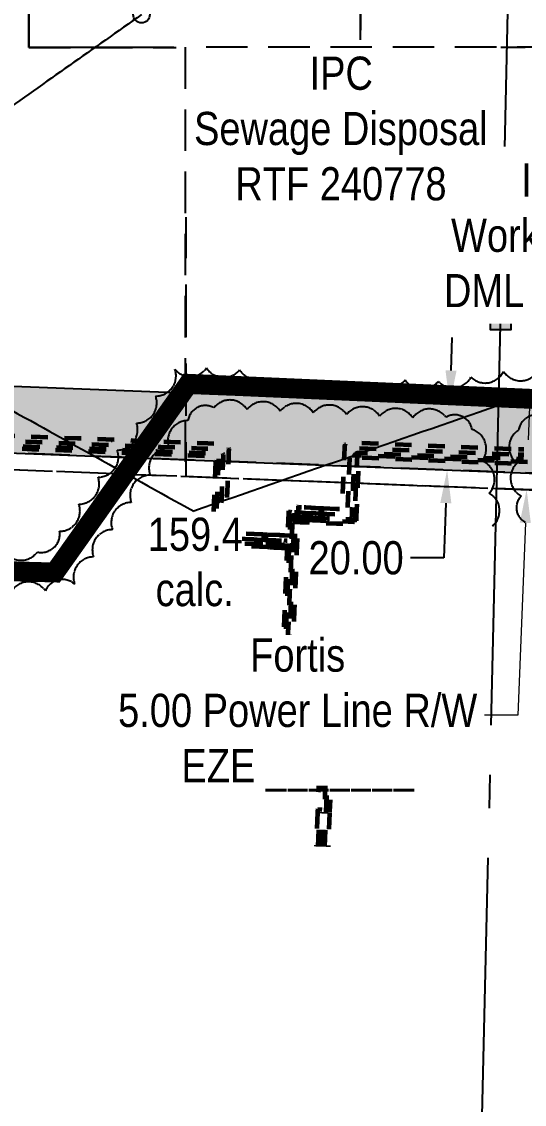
# Model space of a CAD drawing. Extents: x 394065 to 397005, y 6163231 to 6166623.
# Drawn here: x 395440.2 to 395591.7, y 6164729.1 to 6165055.5 of the extents above; entities that cross this region are included whole.
import ezdxf

# ---------------------------------------------------------------- set-up
doc = ezdxf.new("R2010")
doc.units = 0
doc.header["$LTSCALE"] = 5
doc.header["$PDSIZE"] = 0.5
for name, pattern in [('0', [1, 1, 0]), ('foc-ACCESSROAD', [3.75, 2.5, -1.25]), ('foc-FLOWLINE', [3.75, 2.5, -1.25]), ('foc-PROPOSED-HP', [2, 1, -1]), ('foc-QUARTERLINE', [33, 25, -3, 2, -3]), ('HIDDEN2', [4.7625, 3.175, -1.5875])]:
    doc.linetypes.add(name, pattern=pattern)
doc.layers.get('Defpoints').update_dxf_attribs({"color": 9})
for name, color, linetype in [('AS-ROADS', 254, 'Continuous'), ('AS-UNDERLAY-H', 141, 'Continuous'), ('C-EZE', 13, 'foc-FLOWLINE'), ('C-WS', 13, 'foc-ACCESSROAD'), ('L-SECQ', 8, 'foc-QUARTERLINE'), ('P-PROPOSED', 10, 'Continuous'), ('P-PROPOSED-H', 21, 'Continuous'), ('P-TXT', 4, 'Continuous'), ('T-BUSH', 110, '0'), ('T-EXISTING TFA', 220, 'HIDDEN2'), ('T-EXISTING TFA-T', 220, 'Continuous')]:
    doc.layers.add(name, color=color, linetype=linetype)
for name, color, linetype, lineweight in [('C-RW-T', 13, 'Continuous', 9), ('C-WS-T', 13, 'Continuous', 9), ('PROPOSED HP', 240, 'foc-PROPOSED-HP', 60)]:
    doc.layers.add(name, color=color, linetype=linetype, lineweight=lineweight)
doc.styles.add('80CG', font='ARIALN.TTF', dxfattribs={"height": 10})
doc.styles.add('80L', font='ARIALN.TTF', dxfattribs={"height": 10})
doc.dimstyles.new('Compass 5 000', dxfattribs={"dimscale": 5, "dimtxt": 9, "dimasz": 2, "dimexe": 0.2, "dimexo": 0.0625, "dimgap": 0.5, "dimtad": 0, "dimtih": 1, "dimtoh": 1, "dimzin": 0, "dimdsep": 46, "dimtxsty": '80CG', "dimcen": 0.1, "dimse1": 1, "dimse2": 1, "dimclrd": 256, "dimclrt": 256, "dimaunit": 1, "dimadec": 4, "dimazin": 0, "dimtfac": 0.06, "dimtofl": 0, "dimtmove": 0, "dimatfit": 1, "dimfxl": 0.2, "dimtolj": 1, "dimtzin": 0, "dimlwd": -1, "dimarcsym": 0})

# ---------------------------------------------------------------- blocks, each defined once
blk = doc.blocks.new('*D443')
at = {"layer": 'C-RW-T', "transparency": 16777216}
for p, q in [((395592.93, 6164929.43), (395593.32, 6164939.42)), ((395591.96, 6164904.45), (395589.7, 6164846.45)), ((395589.7, 6164846.45), (395579.7, 6164846.45))]:
    blk.add_line(p, q, dxfattribs=at)
for points in [[(395591.27, 6164929.49), (395594.6, 6164929.36), (395592.54, 6164919.44)], [(395590.29, 6164904.51), (395593.62, 6164904.38), (395592.35, 6164914.44)]]:
    blk.add_solid(points, dxfattribs=at)
at = {"layer": 'Defpoints', "color": 0, "transparency": 16777216}
for p in [(395542.48, 6164921.39), (395542.29, 6164916.39), (395592.35, 6164914.44)]:
    blk.add_point(p, dxfattribs=at)
at = {"layer": 'C-RW-T', "transparency": 16777216, "insert": (395523.36, 6164846.45), "char_height": 10, "attachment_point": 5, "style": '80CG', "bg_fill": 3, "box_fill_scale": 1.1, "bg_fill_color": 256, "bg_fill_true_color": 13158600, "bg_fill_transparency": 0}
blk.add_mtext('\\A1;Fortis\\P5.00 Power Line R/W\\PEZE _______', dxfattribs=at)
blk = doc.blocks.new('*D445')
at = {"layer": 'Defpoints', "color": 0, "transparency": 16777216}
for p in [(395569.18, 6164940.35), (395782.46, 6164932.04), (395781.68, 6164912.06)]:
    blk.add_point(p, dxfattribs=at)
at = {"layer": 'P-TXT', "transparency": 16777216}
for p, q in [((395569.57, 6164950.35), (395569.96, 6164960.34)), ((395568.01, 6164910.38), (395567.36, 6164893.83)), ((395567.36, 6164893.83), (395557.36, 6164893.83))]:
    blk.add_line(p, q, dxfattribs=at)
for points in [[(395567.9, 6164950.41), (395571.23, 6164950.28), (395569.18, 6164940.35)], [(395566.34, 6164910.45), (395569.67, 6164910.32), (395568.4, 6164920.38)]]:
    blk.add_solid(points, dxfattribs=at)
at = {"layer": 'P-TXT', "transparency": 16777216, "insert": (395540.97, 6164893.83), "char_height": 10, "attachment_point": 5, "style": '80CG'}
blk.add_mtext('\\A1;20.00', dxfattribs=at)

msp = doc.modelspace()

# ---------------------------------------------------------------- hatches: boundary and pattern name
at = {"layer": 'P-PROPOSED-H'}
h = msp.add_hatch(color=256, dxfattribs=at)
h.dxf.hatch_style = 1
h.paths.add_polyline_path([(395340.827, 6164949.261), (395340.827, 6164929.253), (395819.538, 6164910.581), (395820.339, 6164930.558), (395820.58, 6164936.551), (395875.301, 6164934.416), (395876.232, 6164959.401), (395877.274, 6164987.368), (395872.28, 6164987.554), (395871.051, 6164954.59), (395801.397, 6164957.307), (395800.355, 6164931.337), (395764.762, 6164932.726), (395764.996, 6164938.719), (395730.035, 6164940.083), (395729.802, 6164934.089), (395637.157, 6164937.703), (395637.391, 6164943.696), (395602.43, 6164945.06), (395602.196, 6164939.067), (395424.722, 6164945.989), (395424.917, 6164950.983), (395394.951, 6164952.152), (395394.756, 6164947.158)])

# ---------------------------------------------------------------- linework, layer by layer
at = {"layer": 'AS-ROADS', "const_width": 6, "flags": 128}
msp.add_lwpolyline([(395675.426, 6164938.214), (395490.463, 6164946.338), (395450.158, 6164889.458), (395295.367, 6164893.727), (395290.175, 6164772.5)], dxfattribs=at)
at = {"layer": 'C-EZE', "flags": 128}
msp.add_lwpolyline([(395305.825, 6164925.617), (395874.146, 6164903.449), (395874.332, 6164908.444), (395305.825, 6164930.619)], close=True, dxfattribs=at)
at = {"layer": 'C-WS'}
for points in [[(395542.317, 6165047.745), (395442.309, 6165047.773), (395442.321, 6165093.801), (395442.324, 6165108.834), (395442.33, 6165137.015), (395442.333, 6165147.715), (395542.303, 6165147.723), (395542.305, 6165134.502), (395542.31, 6165099.408), (395542.312, 6165084.223), (395542.317, 6165047.745)], [(395542.317, 6165047.745), (395542.31, 6165097.228), (395442.346, 6165097.256), (395442.353, 6165047.773)], [(395834.299, 6164905.003), (395831.898, 6164845.088), (395828.945, 6164771.155), (395818.826, 6164751.521), (395812.676, 6164739.589), (395788.599, 6164696.183), (395783.457, 6164547.039), (395768.475, 6164547.623), (395574.885, 6164555.175), (395164.372, 6164571.187), (395174.7, 6164870.792), (395300.826, 6164865.766), (395300.827, 6164925.812), (395583.265, 6164914.795), (395634.276, 6164912.804), (395819.337, 6164905.584), (395834.299, 6164905.003)]]:
    msp.add_lwpolyline(points, close=True, dxfattribs=at)
at = {"layer": 'Defpoints'}
msp.add_line((395634.276, 6164912.804), (395583.265, 6164914.795), dxfattribs=at)
at = {"layer": 'L-SECQ'}
msp.add_line((395588.358, 6165133.345), (395570.319, 6164359.202), dxfattribs=at)
at = {"layer": 'P-PROPOSED', "flags": 128}
msp.add_lwpolyline([(395340.827, 6164949.261), (395340.827, 6164929.253), (395819.538, 6164910.581), (395820.339, 6164930.558), (395820.58, 6164936.551), (395875.301, 6164934.416), (395876.232, 6164959.401), (395877.274, 6164987.368), (395872.28, 6164987.554), (395871.051, 6164954.59), (395801.397, 6164957.307), (395800.355, 6164931.337), (395764.762, 6164932.726), (395764.996, 6164938.719), (395730.035, 6164940.083), (395729.802, 6164934.089), (395637.157, 6164937.703), (395637.391, 6164943.696), (395602.43, 6164945.06), (395602.196, 6164939.067), (395424.722, 6164945.989), (395424.917, 6164950.983), (395394.951, 6164952.152), (395394.756, 6164947.158)], close=True, dxfattribs=at)
at = {"layer": 'PROPOSED HP', "flags": 128}
for points in [[(395500.054, 6164900.424), (395500.139, 6164902.607), (395500.224, 6164904.79), (395500.31, 6164906.974), (395500.395, 6164909.157), (395500.48, 6164911.341), (395500.565, 6164913.524), (395500.65, 6164915.708), (395500.735, 6164917.891), (395500.821, 6164920.074), (395500.906, 6164922.258), (395500.974, 6164924.003), (395500.976, 6164924.049), (395500.977, 6164924.096), (395500.979, 6164924.142), (395500.981, 6164924.188), (395500.983, 6164924.234), (395500.985, 6164924.281), (395500.986, 6164924.327), (395500.988, 6164924.373), (395500.99, 6164924.42), (395500.992, 6164924.466), (395500.994, 6164924.563), (395500.988, 6164924.738), (395500.965, 6164924.916), (395500.926, 6164925.097), (395500.868, 6164925.277), (395500.793, 6164925.454), (395500.7, 6164925.626), (395500.59, 6164925.789), (395500.463, 6164925.942), (395500.323, 6164926.082), (395500.17, 6164926.207), (395500.007, 6164926.315), (395499.837, 6164926.407), (395499.662, 6164926.48), (395499.485, 6164926.536), (395499.309, 6164926.575), (395499.135, 6164926.597), (395499.021, 6164926.604), (395498.974, 6164926.605), (395498.928, 6164926.607), (395498.882, 6164926.609), (395498.835, 6164926.611), (395498.789, 6164926.613), (395498.743, 6164926.615), (395498.697, 6164926.616), (395498.65, 6164926.618), (395498.604, 6164926.62), (395498.558, 6164926.622), (395494.455, 6164926.782), (395488.247, 6164927.024), (395482.039, 6164927.266), (395475.83, 6164927.508), (395469.622, 6164927.75), (395463.414, 6164927.992), (395457.206, 6164928.235), (395450.998, 6164928.477), (395444.789, 6164928.719), (395438.581, 6164928.961), (395432.373, 6164929.203), (395431.484, 6164929.238), (395431.438, 6164929.24), (395431.392, 6164929.241), (395431.346, 6164929.243), (395431.299, 6164929.245), (395431.253, 6164929.247), (395431.207, 6164929.249), (395431.16, 6164929.25), (395431.114, 6164929.252), (395431.068, 6164929.254), (395431.017, 6164929.256), (395430.907, 6164929.266), (395430.796, 6164929.287), (395430.687, 6164929.317), (395430.58, 6164929.359), (395430.478, 6164929.41), (395430.381, 6164929.47), (395430.291, 6164929.538), (395430.209, 6164929.614), (395430.159, 6164929.666), (395430.127, 6164929.7), (395430.096, 6164929.734), (395430.064, 6164929.768), (395430.033, 6164929.802), (395430.001, 6164929.836), (395429.97, 6164929.87), (395429.939, 6164929.904), (395429.907, 6164929.938), (395429.876, 6164929.972), (395429.844, 6164930.006), (395429.026, 6164930.891), (395428.005, 6164931.995), (395426.984, 6164933.099), (395425.963, 6164934.203), (395424.942, 6164935.307), (395423.921, 6164936.411), (395422.899, 6164937.515), (395421.878, 6164938.619), (395420.857, 6164939.723), (395419.836, 6164940.827), (395418.815, 6164941.931), (395418.476, 6164942.298, 0.1989124), (395417.628, 6164942.688), (395417.129, 6164942.708), (395402.071, 6164943.295), (395401.571, 6164943.314, 0.1989124), (395400.696, 6164942.991), (395400.329, 6164942.652), (395388.411, 6164931.629), (395388.044, 6164931.29, -0.1989124), (395387.169, 6164930.966), (395386.669, 6164930.986), (395334.874, 6164933.006)], [(395501.721, 6164902.112), (395501.798, 6164904.093), (395501.876, 6164906.074), (395501.953, 6164908.055), (395502.03, 6164910.036), (395502.107, 6164912.017), (395502.185, 6164913.998), (395502.262, 6164915.979), (395502.339, 6164917.96), (395502.417, 6164919.941), (395502.494, 6164921.922), (395502.571, 6164923.903), (395502.648, 6164925.884), (395502.656, 6164926.076), (395502.657, 6164926.117), (395502.659, 6164926.159), (395502.661, 6164926.2), (395502.662, 6164926.241), (395502.664, 6164926.283), (395502.665, 6164926.324), (395502.667, 6164926.365), (395502.669, 6164926.407), (395502.67, 6164926.448), (395502.672, 6164926.489), (395502.674, 6164926.531), (395502.674, 6164926.642), (395502.665, 6164926.767), (395502.646, 6164926.892), (395502.616, 6164927.016), (395502.576, 6164927.137), (395502.526, 6164927.254), (395502.466, 6164927.367), (395502.398, 6164927.473), (395502.322, 6164927.572), (395502.239, 6164927.664), (395502.149, 6164927.749), (395502.05, 6164927.827), (395501.944, 6164927.898), (395501.833, 6164927.96), (395501.716, 6164928.012), (395501.596, 6164928.054), (395501.473, 6164928.086), (395501.349, 6164928.108), (395501.226, 6164928.119), (395501.174, 6164928.121), (395501.133, 6164928.123), (395501.091, 6164928.124), (395501.05, 6164928.126), (395501.009, 6164928.127), (395500.967, 6164928.129), (395500.926, 6164928.131), (395500.885, 6164928.132), (395500.843, 6164928.134), (395500.802, 6164928.135), (395500.761, 6164928.137), (395500.719, 6164928.139), (395496.245, 6164928.313), (395490.633, 6164928.532), (395485.022, 6164928.751), (395479.411, 6164928.97), (395473.8, 6164929.189), (395468.188, 6164929.407), (395462.577, 6164929.626), (395456.966, 6164929.845), (395451.354, 6164930.064), (395445.743, 6164930.283), (395440.132, 6164930.502), (395434.521, 6164930.721), (395432.911, 6164930.783), (395432.869, 6164930.785), (395432.828, 6164930.787), (395432.787, 6164930.788), (395432.745, 6164930.79), (395432.704, 6164930.791), (395432.662, 6164930.793), (395432.621, 6164930.795), (395432.58, 6164930.796), (395432.538, 6164930.798), (395432.497, 6164930.8), (395432.456, 6164930.801), (395432.362, 6164930.807), (395432.238, 6164930.823), (395432.115, 6164930.85), (395431.993, 6164930.887), (395431.874, 6164930.935), (395431.76, 6164930.992), (395431.652, 6164931.059), (395431.55, 6164931.133), (395431.455, 6164931.216), (395431.377, 6164931.294), (395431.349, 6164931.325), (395431.321, 6164931.355), (395431.293, 6164931.386), (395431.265, 6164931.416), (395431.236, 6164931.446), (395431.208, 6164931.477), (395431.18, 6164931.507), (395431.152, 6164931.538), (395431.124, 6164931.568), (395431.096, 6164931.598), (395431.068, 6164931.629), (395430.97, 6164931.735), (395430.039, 6164932.741), (395429.109, 6164933.746), (395428.179, 6164934.752), (395427.249, 6164935.758), (395426.318, 6164936.764), (395425.388, 6164937.769), (395424.458, 6164938.775), (395423.528, 6164939.781), (395422.597, 6164940.787), (395421.667, 6164941.793), (395420.737, 6164942.798), (395419.807, 6164943.804), (395419.467, 6164944.171, 0.1989124), (395418.408, 6164944.659), (395417.908, 6164944.679), (395401.447, 6164945.321), (395400.948, 6164945.34, 0.1989124), (395399.853, 6164944.936), (395399.486, 6164944.597), (395387.339, 6164933.361), (395386.972, 6164933.022, -0.1989124), (395385.878, 6164932.618), (395385.378, 6164932.637), (395336.634, 6164934.539)], [(395498.589, 6164898.775), (395499.559, 6164923.664), (395499.579, 6164924.164, 0.4142136), (395498.603, 6164925.219), (395498.104, 6164925.238), (395492.355, 6164925.463), (395486.606, 6164925.687), (395480.856, 6164925.911), (395475.107, 6164926.135), (395469.358, 6164926.36), (395463.609, 6164926.584), (395457.86, 6164926.808), (395452.111, 6164927.032), (395446.362, 6164927.256), (395440.613, 6164927.481), (395434.864, 6164927.705), (395430.346, 6164927.881), (395430.304, 6164927.883), (395430.261, 6164927.884), (395430.219, 6164927.886), (395430.177, 6164927.888), (395430.134, 6164927.889), (395430.092, 6164927.891), (395430.05, 6164927.893), (395430.007, 6164927.894), (395429.965, 6164927.896), (395429.922, 6164927.898), (395429.88, 6164927.899), (395429.834, 6164927.902), (395429.783, 6164927.907), (395429.733, 6164927.918), (395429.683, 6164927.933), (395429.634, 6164927.952), (395429.587, 6164927.975), (395429.542, 6164928.002), (395429.5, 6164928.032), (395429.461, 6164928.066), (395429.427, 6164928.101), (395429.398, 6164928.132), (395429.369, 6164928.163), (395429.341, 6164928.194), (395429.312, 6164928.226), (395429.283, 6164928.257), (395429.254, 6164928.288), (395429.225, 6164928.319), (395429.196, 6164928.35), (395429.168, 6164928.381), (395429.139, 6164928.412), (395429.11, 6164928.444), (395428.721, 6164928.865), (395427.773, 6164929.89), (395426.824, 6164930.915), (395425.876, 6164931.94), (395424.928, 6164932.965), (395423.98, 6164933.99), (395423.032, 6164935.015), (395422.084, 6164936.04), (395421.135, 6164937.066), (395420.187, 6164938.091), (395419.239, 6164939.116), (395418.291, 6164940.141), (395417.902, 6164940.562), (395417.873, 6164940.593), (395417.844, 6164940.624), (395417.815, 6164940.655), (395417.786, 6164940.687), (395417.758, 6164940.718), (395417.729, 6164940.749), (395417.7, 6164940.78), (395417.671, 6164940.811), (395417.642, 6164940.842), (395417.613, 6164940.873), (395417.585, 6164940.905), (395417.55, 6164940.94), (395417.511, 6164940.973), (395417.469, 6164941.004), (395417.425, 6164941.031), (395417.378, 6164941.054), (395417.329, 6164941.073), (395417.279, 6164941.088), (395417.228, 6164941.098), (395417.178, 6164941.104), (395417.132, 6164941.106), (395417.089, 6164941.108), (395417.047, 6164941.11), (395417.005, 6164941.111), (395416.962, 6164941.113), (395416.92, 6164941.114), (395416.877, 6164941.116), (395416.835, 6164941.118), (395416.793, 6164941.119), (395416.75, 6164941.121), (395416.708, 6164941.123), (395416.665, 6164941.124), (395415.709, 6164941.162), (395414.501, 6164941.209), (395413.292, 6164941.256), (395412.084, 6164941.303), (395410.876, 6164941.35), (395409.668, 6164941.397), (395408.459, 6164941.444), (395407.251, 6164941.492), (395406.043, 6164941.539), (395404.835, 6164941.586), (395403.627, 6164941.633), (395402.418, 6164941.68), (395401.919, 6164941.7, 0.1989124), (395401.481, 6164941.538), (395401.114, 6164941.198), (395389.034, 6164930.025), (395388.667, 6164929.686, -0.1989124), (395388.229, 6164929.524), (395387.729, 6164929.543), (395333.164, 6164931.672)], [(395529.587, 6164907.268), (395529.733, 6164907.262), (395535.831, 6164907.025), (395536.33, 6164907.005, 0.4142136), (395538.44, 6164908.956), (395538.459, 6164909.456), (395539.046, 6164924.51), (395539.066, 6164925.01, -0.4142136), (395541.176, 6164926.961), (395541.675, 6164926.942), (395588.428, 6164925.118), (395588.928, 6164925.098)], [(395531.001, 6164908.814), (395531.185, 6164908.807), (395535.106, 6164908.654), (395535.606, 6164908.635, 0.4142136), (395536.872, 6164909.805), (395536.891, 6164910.305), (395537.542, 6164926.983), (395537.561, 6164927.483, -0.4142136), (395538.827, 6164928.654), (395539.327, 6164928.634), (395588.491, 6164926.717), (395588.99, 6164926.697)], [(395592.587, 6164922.754), (395541.41, 6164924.75, 0.4142136), (395541.252, 6164924.604), (395540.479, 6164904.794, -0.4142136), (395540.321, 6164904.648), (395528.527, 6164905.108), (395528.419, 6164905.112)], [(395521.736, 6164904.543), (395521.574, 6164900.379), (395521.411, 6164896.214), (395521.249, 6164892.05), (395521.087, 6164887.885), (395520.924, 6164883.72), (395520.762, 6164879.556), (395520.599, 6164875.391), (395520.437, 6164871.226), (395520.274, 6164867.062), (395520.112, 6164862.897), (395519.95, 6164858.733), (395519.787, 6164854.568), (395519.768, 6164854.076), (395519.77, 6164854.057), (395519.773, 6164854.039), (395519.777, 6164854.02), (395519.783, 6164854.002), (395519.791, 6164853.985), (395519.8, 6164853.968), (395519.81, 6164853.952), (395519.821, 6164853.937), (395519.844, 6164853.912), (395519.885, 6164853.867), (395519.927, 6164853.823), (395519.968, 6164853.779), (395520.009, 6164853.734), (395520.05, 6164853.69), (395520.091, 6164853.645), (395520.132, 6164853.601), (395520.173, 6164853.557), (395520.214, 6164853.512), (395520.255, 6164853.468), (395520.296, 6164853.423), (395520.33, 6164853.387), (395520.343, 6164853.374), (395520.358, 6164853.362), (395520.374, 6164853.352), (395520.39, 6164853.342), (395520.408, 6164853.334), (395520.425, 6164853.328), (395520.444, 6164853.323), (395520.462, 6164853.319), (395520.481, 6164853.317), (395521.174, 6164853.29), (395522.102, 6164853.254), (395523.029, 6164853.218), (395523.956, 6164853.182), (395524.884, 6164853.146), (395525.811, 6164853.11), (395526.738, 6164853.073), (395527.666, 6164853.037), (395528.593, 6164853.001), (395529.52, 6164852.965), (395530.448, 6164852.929), (395531.375, 6164852.893), (395531.731, 6164852.878), (395531.75, 6164852.876), (395531.768, 6164852.872), (395531.786, 6164852.866), (395531.804, 6164852.859), (395531.821, 6164852.851), (395531.837, 6164852.841), (395531.853, 6164852.83), (395531.867, 6164852.818), (395531.886, 6164852.798), (395531.947, 6164852.731), (395532.009, 6164852.664), (395532.071, 6164852.597), (395532.133, 6164852.53), (395532.195, 6164852.463), (395532.257, 6164852.396), (395532.319, 6164852.329), (395532.381, 6164852.262), (395532.443, 6164852.195), (395532.505, 6164852.128), (395532.567, 6164852.061), (395532.629, 6164851.994, -0.1989124), (395532.69, 6164851.83), (395531.343, 6164817.313), (395531.338, 6164817.189)]]:
    msp.add_lwpolyline(points, format="xyb", dxfattribs=at)
for points in [[(395497.752, 6164897.854), (395498.782, 6164924.259), (395498.782, 6164924.272), (395498.781, 6164924.286), (395498.778, 6164924.299), (395498.774, 6164924.313), (395498.769, 6164924.327), (395498.762, 6164924.34), (395498.754, 6164924.353), (395498.745, 6164924.365), (395498.734, 6164924.376), (395498.723, 6164924.385), (395498.71, 6164924.394), (395498.698, 6164924.401), (395498.684, 6164924.407), (395498.671, 6164924.412), (395498.657, 6164924.415), (395498.644, 6164924.416), (395496.152, 6164924.514), (395489.534, 6164924.772), (395482.917, 6164925.03), (395476.299, 6164925.288), (395469.682, 6164925.546), (395463.064, 6164925.804), (395456.447, 6164926.063), (395449.829, 6164926.321), (395443.212, 6164926.579), (395436.594, 6164926.837), (395429.976, 6164927.095), (395428.587, 6164927.15), (395428.573, 6164927.152), (395428.559, 6164927.156), (395428.545, 6164927.161), (395428.532, 6164927.167), (395428.519, 6164927.175), (395428.507, 6164927.183), (395428.496, 6164927.193), (395427.964, 6164927.768), (395426.866, 6164928.956), (395425.767, 6164930.144), (395424.668, 6164931.331), (395423.57, 6164932.519), (395422.471, 6164933.707), (395421.372, 6164934.895), (395420.273, 6164936.083), (395419.175, 6164937.271), (395418.076, 6164938.459), (395416.977, 6164939.647), (395416.854, 6164939.779), (395416.843, 6164939.789), (395416.83, 6164939.797), (395416.818, 6164939.804), (395416.804, 6164939.81), (395416.79, 6164939.815), (395416.776, 6164939.818), (395416.761, 6164939.82), (395415.954, 6164939.851), (395414.58, 6164939.905), (395413.207, 6164939.958), (395411.833, 6164940.012), (395410.459, 6164940.065), (395409.086, 6164940.119), (395407.712, 6164940.173), (395406.339, 6164940.226), (395404.965, 6164940.28), (395403.591, 6164940.333), (395402.218, 6164940.387), (395402.202, 6164940.387), (395402.186, 6164940.385), (395402.17, 6164940.381), (395402.154, 6164940.376), (395402.139, 6164940.369), (395402.125, 6164940.361), (395402.113, 6164940.351), (395401.418, 6164939.709), (395400.098, 6164938.488), (395398.777, 6164937.266), (395397.457, 6164936.045), (395396.137, 6164934.824), (395394.816, 6164933.603), (395393.496, 6164932.381), (395392.175, 6164931.16), (395390.855, 6164929.939), (395389.535, 6164928.718), (395389.522, 6164928.707), (395389.509, 6164928.698), (395389.494, 6164928.691), (395389.479, 6164928.685), (395389.463, 6164928.68), (395389.447, 6164928.678), (395389.431, 6164928.677), (395386.289, 6164928.799), (395380.28, 6164929.033), (395374.271, 6164929.268), (395368.262, 6164929.502), (395362.253, 6164929.736), (395356.244, 6164929.971), (395350.235, 6164930.205), (395344.226, 6164930.44), (395338.217, 6164930.674), (395332.208, 6164930.908)], [(395467.151, 6164929.448), (395467.151, 6164929.448), (395467.227, 6164929.445), (395467.227, 6164929.445), (395467.398, 6164929.438), (395467.449, 6164929.436)], [(395556.662, 6164927.958), (395556.662, 6164927.958), (395556.739, 6164927.955), (395556.739, 6164927.955), (395556.905, 6164927.949), (395556.956, 6164927.947)], [(395589.852, 6164926.664), (395590.205, 6164926.65), (395591.175, 6164926.612), (395591.528, 6164926.598)], [(395521.974, 6164904.763), (395524.158, 6164904.678), (395526.342, 6164904.593), (395528.526, 6164904.507), (395530.71, 6164904.422), (395532.894, 6164904.337), (395535.078, 6164904.252), (395537.262, 6164904.167), (395539.446, 6164904.081), (395540.83, 6164904.028), (395540.855, 6164904.029), (395540.88, 6164904.033), (395540.905, 6164904.04), (395540.93, 6164904.051), (395540.954, 6164904.064), (395540.977, 6164904.081), (395540.997, 6164904.1), (395541.015, 6164904.122), (395541.029, 6164904.145), (395541.041, 6164904.169), (395541.05, 6164904.194), (395541.055, 6164904.219), (395541.058, 6164904.243), (395541.131, 6164906.103), (395541.22, 6164908.381), (395541.308, 6164910.659), (395541.397, 6164912.937), (395541.486, 6164915.215), (395541.575, 6164917.493), (395541.664, 6164919.771), (395541.753, 6164922.049), (395541.825, 6164923.909), (395541.828, 6164923.934), (395541.834, 6164923.958), (395541.842, 6164923.983), (395541.854, 6164924.007), (395541.869, 6164924.031), (395541.886, 6164924.052), (395541.907, 6164924.071), (395541.929, 6164924.088), (395541.953, 6164924.101), (395541.978, 6164924.112), (395542.004, 6164924.119), (395542.029, 6164924.123), (395542.053, 6164924.124), (395545.742, 6164923.981), (395551.585, 6164923.753), (395557.428, 6164923.525), (395563.271, 6164923.297), (395569.115, 6164923.069), (395574.958, 6164922.841), (395580.801, 6164922.613), (395586.644, 6164922.385), (395592.487, 6164922.158)], [(395527.916, 6164905.932), (395527.926, 6164905.932), (395527.936, 6164905.931), (395527.946, 6164905.931), (395527.956, 6164905.931), (395527.966, 6164905.93), (395527.976, 6164905.93), (395527.986, 6164905.93), (395527.996, 6164905.929), (395528.006, 6164905.929), (395528.016, 6164905.928), (395528.026, 6164905.928), (395528.809, 6164905.897), (395529.722, 6164905.862), (395530.634, 6164905.826), (395531.546, 6164905.791), (395532.458, 6164905.755), (395533.37, 6164905.719), (395534.282, 6164905.684), (395535.194, 6164905.648), (395536.106, 6164905.613), (395537.019, 6164905.577), (395537.931, 6164905.542), (395538.222, 6164905.53), (395538.267, 6164905.528), (395538.312, 6164905.527), (395538.357, 6164905.525), (395538.402, 6164905.523), (395538.446, 6164905.522), (395538.491, 6164905.52), (395538.536, 6164905.518), (395538.581, 6164905.516), (395538.626, 6164905.515), (395538.671, 6164905.513), (395538.741, 6164905.511), (395538.831, 6164905.516), (395538.921, 6164905.53), (395539.011, 6164905.551), (395539.098, 6164905.581), (395539.183, 6164905.618), (395539.263, 6164905.663), (395539.338, 6164905.714), (395539.408, 6164905.771), (395539.471, 6164905.833), (395539.53, 6164905.902), (395539.583, 6164905.977), (395539.63, 6164906.056), (395539.669, 6164906.14), (395539.7, 6164906.227), (395539.723, 6164906.315), (395539.738, 6164906.405), (395539.745, 6164906.491), (395539.746, 6164906.536), (395539.748, 6164906.581), (395539.75, 6164906.625), (395539.752, 6164906.67), (395539.753, 6164906.715), (395539.755, 6164906.76), (395539.757, 6164906.805), (395539.759, 6164906.85), (395539.76, 6164906.894), (395539.762, 6164906.939), (395539.764, 6164906.984), (395539.82, 6164908.412), (395539.879, 6164909.945), (395539.939, 6164911.478), (395539.999, 6164913.011), (395540.059, 6164914.545), (395540.119, 6164916.078), (395540.178, 6164917.611), (395540.238, 6164919.145), (395540.298, 6164920.678), (395540.358, 6164922.211), (395540.418, 6164923.745), (395540.432, 6164924.107), (395540.434, 6164924.152), (395540.435, 6164924.197), (395540.437, 6164924.242), (395540.439, 6164924.286), (395540.441, 6164924.331), (395540.442, 6164924.376), (395540.444, 6164924.421), (395540.446, 6164924.466), (395540.448, 6164924.511), (395540.449, 6164924.556), (395540.453, 6164924.625), (395540.465, 6164924.709), (395540.484, 6164924.795), (395540.511, 6164924.88), (395540.546, 6164924.965), (395540.59, 6164925.048), (395540.642, 6164925.127), (395540.701, 6164925.202), (395540.768, 6164925.271), (395540.841, 6164925.333), (395540.919, 6164925.389), (395541.001, 6164925.436), (395541.086, 6164925.475), (395541.173, 6164925.505), (395541.261, 6164925.527), (395541.348, 6164925.541), (395541.433, 6164925.547), (395541.511, 6164925.547), (395541.556, 6164925.545), (395541.601, 6164925.543), (395541.646, 6164925.542), (395541.691, 6164925.54), (395541.735, 6164925.538), (395541.78, 6164925.536), (395541.825, 6164925.535), (395541.87, 6164925.533), (395541.915, 6164925.531), (395541.96, 6164925.529), (395542.004, 6164925.528), (395588.393, 6164923.718), (395588.893, 6164923.699)], [(395591.357, 6164923.603), (395591.004, 6164923.616), (395589.677, 6164923.668), (395589.324, 6164923.682)], [(395589.789, 6164925.065), (395590.143, 6164925.051), (395591.113, 6164925.013), (395591.466, 6164925)], [(395523.558, 6164909.683), (395523.55, 6164909.486), (395523.521, 6164908.725), (395523.49, 6164907.938), (395523.459, 6164907.152), (395523.429, 6164906.365), (395523.398, 6164905.579), (395523.367, 6164904.793), (395523.337, 6164904.006), (395523.306, 6164903.22), (395523.275, 6164902.433), (395523.245, 6164901.647), (395523.215, 6164900.889), (395523.212, 6164900.813), (395523.209, 6164900.737), (395523.206, 6164900.66), (395523.203, 6164900.584), (395523.2, 6164900.507), (395523.197, 6164900.431), (395523.194, 6164900.354), (395523.191, 6164900.278), (395523.188, 6164900.201), (395523.172, 6164899.775), (395523.002, 6164895.437), (395522.833, 6164891.098), (395522.664, 6164886.76), (395522.495, 6164882.421), (395522.325, 6164878.083), (395522.156, 6164873.745), (395521.987, 6164869.406), (395521.818, 6164865.068), (395521.649, 6164860.729), (395521.5, 6164856.918), (395521.498, 6164856.868), (395521.496, 6164856.818), (395521.494, 6164856.768), (395521.492, 6164856.718), (395521.49, 6164856.667), (395521.488, 6164856.617), (395521.486, 6164856.567), (395521.484, 6164856.517), (395521.482, 6164856.467), (395521.48, 6164856.402), (395521.483, 6164856.261), (395521.5, 6164856.116), (395521.532, 6164855.97), (395521.579, 6164855.823), (395521.643, 6164855.68), (395521.722, 6164855.541), (395521.815, 6164855.411), (395521.923, 6164855.291), (395522.042, 6164855.183), (395522.171, 6164855.089), (395522.308, 6164855.009), (395522.449, 6164854.946), (395522.593, 6164854.898), (395522.736, 6164854.865), (395522.878, 6164854.847), (395522.97, 6164854.842), (395523.02, 6164854.84), (395523.071, 6164854.838), (395523.121, 6164854.836), (395523.171, 6164854.834), (395523.221, 6164854.832), (395523.271, 6164854.83), (395523.321, 6164854.828), (395523.372, 6164854.826), (395523.422, 6164854.824), (395523.948, 6164854.803), (395524.846, 6164854.768), (395525.745, 6164854.733), (395526.643, 6164854.698), (395527.541, 6164854.663), (395528.439, 6164854.628), (395529.337, 6164854.593), (395530.236, 6164854.558), (395531.134, 6164854.523), (395532.032, 6164854.488), (395532.419, 6164854.473), (395532.469, 6164854.471), (395532.52, 6164854.469), (395532.57, 6164854.467), (395532.62, 6164854.465), (395532.67, 6164854.463), (395532.72, 6164854.461), (395532.77, 6164854.459), (395532.821, 6164854.457), (395532.871, 6164854.455), (395532.978, 6164854.449), (395533.12, 6164854.428), (395533.264, 6164854.393), (395533.407, 6164854.342), (395533.548, 6164854.276), (395533.683, 6164854.194), (395533.811, 6164854.098), (395533.928, 6164853.988), (395534.034, 6164853.866), (395534.125, 6164853.734), (395534.202, 6164853.594), (395534.262, 6164853.45), (395534.307, 6164853.304), (395534.336, 6164853.157), (395534.351, 6164853.013), (395534.352, 6164852.872), (395534.333, 6164852.373), (395532.965, 6164817.322)], [(395520.573, 6164908.071), (395520.567, 6164907.925), (395520.543, 6164907.316), (395520.232, 6164899.332), (395520.208, 6164898.722), (395518.488, 6164854.628), (395518.486, 6164854.572), (395518.484, 6164854.516), (395518.482, 6164854.461), (395518.479, 6164854.405), (395518.477, 6164854.349), (395518.475, 6164854.294), (395518.473, 6164854.238), (395518.471, 6164854.182), (395518.468, 6164854.122), (395518.472, 6164853.914), (395518.497, 6164853.699), (395518.548, 6164853.482), (395518.624, 6164853.266), (395518.726, 6164853.056), (395518.854, 6164852.856), (395519.005, 6164852.672), (395519.177, 6164852.506), (395519.365, 6164852.363), (395519.566, 6164852.244), (395519.775, 6164852.15), (395519.988, 6164852.082), (395520.2, 6164852.039), (395520.408, 6164852.019), (395520.472, 6164852.016), (395520.528, 6164852.014), (395520.584, 6164852.012), (395520.639, 6164852.01), (395520.695, 6164852.008), (395520.751, 6164852.006), (395520.806, 6164852.003), (395520.862, 6164852.001), (395520.918, 6164851.999), (395521.702, 6164851.968), (395522.509, 6164851.937), (395523.317, 6164851.906), (395524.124, 6164851.874), (395524.931, 6164851.843), (395525.738, 6164851.811), (395526.545, 6164851.78), (395527.352, 6164851.748), (395528.159, 6164851.717), (395528.221, 6164851.714), (395528.282, 6164851.712), (395528.344, 6164851.709), (395528.405, 6164851.707), (395528.467, 6164851.705), (395528.528, 6164851.702), (395528.59, 6164851.7), (395528.651, 6164851.697), (395528.86, 6164851.679), (395529.094, 6164851.633), (395529.328, 6164851.556), (395529.558, 6164851.448), (395529.777, 6164851.308), (395529.979, 6164851.14), (395530.158, 6164850.947), (395530.309, 6164850.733), (395530.431, 6164850.504), (395530.521, 6164850.266), (395530.579, 6164850.026), (395530.608, 6164849.789), (395530.61, 6164849.58), (395530.607, 6164849.519), (395530.605, 6164849.457), (395530.602, 6164849.396), (395530.6, 6164849.334), (395530.598, 6164849.272), (395530.595, 6164849.211), (395530.593, 6164849.149), (395530.59, 6164849.088), (395530.343, 6164842.753), (395530.096, 6164836.418), (395529.849, 6164830.083), (395529.602, 6164823.747), (395529.355, 6164817.412), (395529.354, 6164817.383), (395529.353, 6164817.354), (395529.352, 6164817.325), (395529.35, 6164817.296), (395529.349, 6164817.266)], [(395521.147, 6164907.396), (395521.143, 6164907.289), (395521.129, 6164906.931), (395521.115, 6164906.574), (395521.101, 6164906.217), (395521.087, 6164905.86), (395521.073, 6164905.503), (395521.073, 6164905.486), (395521.072, 6164905.468), (395521.071, 6164905.45), (395521.07, 6164905.432), (395521.07, 6164905.414), (395521.069, 6164905.396), (395521.068, 6164905.378), (395521.068, 6164905.36), (395521.067, 6164905.343), (395521.066, 6164905.325), (395521.066, 6164905.307), (395521.057, 6164905.093), (395521.029, 6164904.377), (395521.001, 6164903.662), (395520.973, 6164902.946), (395520.946, 6164902.231), (395520.918, 6164901.515), (395520.89, 6164900.8), (395520.862, 6164900.084), (395520.834, 6164899.369), (395520.806, 6164898.654), (395520.778, 6164897.938), (395520.75, 6164897.223), (395520.738, 6164896.9), (395520.737, 6164896.882), (395520.736, 6164896.864), (395520.736, 6164896.846), (395520.735, 6164896.828), (395520.734, 6164896.811), (395520.733, 6164896.793), (395520.733, 6164896.775), (395520.732, 6164896.757), (395520.731, 6164896.739), (395520.731, 6164896.721), (395520.73, 6164896.703), (395520.609, 6164893.607), (395520.466, 6164889.943), (395520.323, 6164886.279), (395520.181, 6164882.616), (395520.038, 6164878.952), (395519.895, 6164875.288), (395519.752, 6164871.625), (395519.609, 6164867.961), (395519.466, 6164864.297), (395519.323, 6164860.634), (395519.18, 6164856.97), (395519.055, 6164853.766), (395519.055, 6164853.753), (395519.057, 6164853.74), (395519.059, 6164853.727), (395519.063, 6164853.714), (395519.067, 6164853.702), (395519.073, 6164853.69), (395519.08, 6164853.678), (395519.087, 6164853.668), (395519.096, 6164853.658), (395519.167, 6164853.58), (395519.244, 6164853.497), (395519.321, 6164853.414), (395519.398, 6164853.33), (395519.475, 6164853.247), (395519.552, 6164853.164), (395519.629, 6164853.08), (395519.706, 6164852.997), (395519.784, 6164852.914), (395519.861, 6164852.831), (395519.938, 6164852.747), (395520.001, 6164852.679), (395520.01, 6164852.67), (395520.02, 6164852.662), (395520.031, 6164852.654), (395520.043, 6164852.648), (395520.055, 6164852.642), (395520.068, 6164852.638), (395520.08, 6164852.635), (395520.093, 6164852.633), (395520.106, 6164852.632), (395521.467, 6164852.578), (395522.828, 6164852.525), (395524.189, 6164852.472), (395525.551, 6164852.419), (395526.912, 6164852.366), (395528.273, 6164852.313), (395529.634, 6164852.26), (395530.995, 6164852.207), (395531.175, 6164852.199), (395531.193, 6164852.196), (395531.21, 6164852.19), (395531.228, 6164852.182), (395531.244, 6164852.171), (395531.259, 6164852.159), (395531.272, 6164852.144), (395531.284, 6164852.128), (395531.293, 6164852.111), (395531.3, 6164852.093), (395531.304, 6164852.075), (395531.306, 6164852.057), (395531.286, 6164851.523), (395531.12, 6164847.252), (395530.953, 6164842.98), (395530.786, 6164838.709), (395530.62, 6164834.437), (395530.453, 6164830.166), (395530.287, 6164825.894), (395530.12, 6164821.622), (395529.953, 6164817.351)], [(395531.963, 6164817.276), (395533.314, 6164851.92), (395533.333, 6164852.42), (395533.333, 6164852.512), (395533.324, 6164852.605), (395533.306, 6164852.698), (395533.279, 6164852.789), (395533.244, 6164852.877), (395533.201, 6164852.962), (395533.151, 6164853.041), (395533.094, 6164853.115), (395533.032, 6164853.182), (395532.963, 6164853.245), (395532.888, 6164853.301), (395532.807, 6164853.35), (395532.722, 6164853.392), (395532.633, 6164853.426), (395532.542, 6164853.451), (395532.45, 6164853.467), (395532.358, 6164853.475), (395532.315, 6164853.476), (395532.273, 6164853.478), (395532.231, 6164853.48), (395532.188, 6164853.481), (395532.146, 6164853.483), (395532.103, 6164853.485), (395532.061, 6164853.486), (395532.019, 6164853.488), (395531.976, 6164853.49), (395531.934, 6164853.491), (395531.891, 6164853.493), (395531.676, 6164853.501), (395530.83, 6164853.534), (395529.985, 6164853.567), (395529.14, 6164853.6), (395528.295, 6164853.633), (395527.45, 6164853.666), (395526.604, 6164853.699), (395525.759, 6164853.732), (395524.914, 6164853.765), (395524.069, 6164853.798), (395523.223, 6164853.831), (395522.378, 6164853.864), (395521.879, 6164853.883), (395521.837, 6164853.885), (395521.795, 6164853.887), (395521.752, 6164853.888), (395521.71, 6164853.89), (395521.667, 6164853.892), (395521.625, 6164853.893), (395521.583, 6164853.895), (395521.54, 6164853.897), (395521.498, 6164853.898), (395521.455, 6164853.9), (395521.413, 6164853.902), (395521.343, 6164853.906), (395521.259, 6164853.917), (395521.175, 6164853.936), (395521.092, 6164853.962), (395521.011, 6164853.995), (395520.933, 6164854.035), (395520.86, 6164854.082), (395520.791, 6164854.134), (395520.728, 6164854.191), (395520.67, 6164854.252), (395520.617, 6164854.319), (395520.569, 6164854.39), (395520.527, 6164854.466), (395520.492, 6164854.546), (395520.463, 6164854.629), (395520.442, 6164854.713), (395520.429, 6164854.799), (395520.422, 6164854.884), (395520.423, 6164854.963), (395520.424, 6164855.005), (395520.426, 6164855.048), (395520.428, 6164855.09), (395520.429, 6164855.132), (395520.431, 6164855.175), (395520.433, 6164855.217), (395520.434, 6164855.26), (395520.436, 6164855.302), (395520.438, 6164855.344), (395520.439, 6164855.387), (395520.441, 6164855.429), (395520.491, 6164856.711), (395520.63, 6164860.268), (395520.768, 6164863.825), (395520.907, 6164867.383), (395521.046, 6164870.94), (395521.185, 6164874.497), (395521.323, 6164878.054), (395521.462, 6164881.611), (395521.601, 6164885.169), (395521.74, 6164888.726), (395521.878, 6164892.283), (395522.017, 6164895.84), (395522.078, 6164897.393), (395522.079, 6164897.423), (395522.08, 6164897.453), (395522.081, 6164897.483), (395522.082, 6164897.513), (395522.083, 6164897.543), (395522.085, 6164897.574), (395522.086, 6164897.604), (395522.087, 6164897.634), (395522.088, 6164897.664), (395522.089, 6164897.694), (395522.09, 6164897.724), (395522.112, 6164898.279), (395522.139, 6164898.978), (395522.167, 6164899.677), (395522.194, 6164900.376), (395522.221, 6164901.075), (395522.248, 6164901.774), (395522.276, 6164902.474), (395522.303, 6164903.173), (395522.33, 6164903.872), (395522.358, 6164904.571), (395522.385, 6164905.27), (395522.412, 6164905.969), (395522.426, 6164906.324), (395522.462, 6164907.234), (395522.466, 6164907.345)], [(395521.533, 6164907.582), (395521.18, 6164907.596), (395520.77, 6164907.612), (395520.555, 6164907.62)], [(395521.147, 6164907.4), (395521.149, 6164907.444)], [(395524.737, 6164907.457), (395524.591, 6164907.463), (395522.894, 6164907.529), (395522.395, 6164907.549)], [(395522.467, 6164907.348), (395522.468, 6164907.389)], [(395524.462, 6164909.069), (395524.109, 6164909.083), (395523.786, 6164909.096), (395523.535, 6164909.105)], [(395524.74, 6164907.457), (395525.578, 6164907.424)], [(395527.442, 6164908.953), (395527.257, 6164908.96), (395525.824, 6164909.016), (395525.324, 6164909.036)], [(395525.581, 6164907.424), (395525.727, 6164907.419), (395528.597, 6164907.307), (395528.743, 6164907.301)], [(395527.445, 6164908.953), (395528.435, 6164908.914)], [(395528.438, 6164908.914), (395528.622, 6164908.907), (395529.821, 6164908.86), (395530.005, 6164908.853)], [(395528.746, 6164907.301), (395529.584, 6164907.268)], [(395529.439, 6164908.443), (395529.436, 6164908.367)], [(395529.451, 6164908.751), (395529.439, 6164908.446)], [(395529.451, 6164908.753), (395529.454, 6164908.829)], [(395531.375, 6164908.184), (395529.584, 6164908.253)], [(395530.008, 6164908.853), (395530.998, 6164908.814)], [(395531.534, 6164908.362), (395531.531, 6164908.285)], [(395531.546, 6164908.669), (395531.534, 6164908.364)], [(395531.546, 6164908.671), (395531.549, 6164908.748)], [(395525.185, 6164905.238), (395525.077, 6164905.242), (395521.221, 6164905.393)], [(395523.576, 6164906.102), (395523.223, 6164906.115), (395522.545, 6164906.142), (395522.419, 6164906.147)], [(395524.617, 6164906.061), (395524.506, 6164906.065), (395524.007, 6164906.085)], [(395525.039, 6164906.044), (395524.62, 6164906.061)], [(395527.491, 6164905.949), (395527.38, 6164905.953), (395525.153, 6164906.04), (395525.042, 6164906.044)], [(395525.62, 6164905.221), (395525.188, 6164905.238)], [(395527.981, 6164905.129), (395527.873, 6164905.133), (395525.731, 6164905.217), (395525.623, 6164905.221)], [(395527.913, 6164905.932), (395527.494, 6164905.949)], [(395528.416, 6164905.112), (395527.984, 6164905.129)], [(395512.879, 6164900.914), (395512.682, 6164900.922), (395502.453, 6164901.321)], [(395512.368, 6164900.642), (395512.366, 6164900.586)], [(395512.376, 6164900.851), (395512.368, 6164900.644)], [(395512.376, 6164900.853), (395512.378, 6164900.909)], [(395512.44, 6164900.529), (395514.486, 6164900.45)], [(395512.882, 6164900.914), (395514.075, 6164900.868)], [(395518.019, 6164900.714), (395517.822, 6164900.722), (395514.275, 6164900.86), (395514.078, 6164900.868)], [(395514.566, 6164900.556), (395514.564, 6164900.5)], [(395514.574, 6164900.765), (395514.566, 6164900.559)], [(395514.574, 6164900.767), (395514.577, 6164900.823)], [(395518.022, 6164900.714), (395519.215, 6164900.667)], [(395519.218, 6164900.667), (395519.415, 6164900.66), (395520.789, 6164900.606), (395521.289, 6164900.586)], [(395522.366, 6164900.544), (395522.719, 6164900.531), (395522.931, 6164900.522), (395523.2, 6164900.512)], [(395514.413, 6164897.052), (395514.305, 6164897.056), (395497.899, 6164897.696)], [(395512.418, 6164897.93), (395512.307, 6164897.934), (395498.881, 6164898.458)], [(395510.154, 6164899.42), (395510.008, 6164899.425), (395500.639, 6164899.791)], [(395510.157, 6164899.419), (395510.995, 6164899.387)], [(395510.998, 6164899.387), (395511.144, 6164899.381), (395515.518, 6164899.21), (395515.664, 6164899.205)], [(395512.84, 6164897.914), (395512.422, 6164897.93)], [(395518.764, 6164897.683), (395518.652, 6164897.687), (395512.955, 6164897.909), (395512.844, 6164897.914)], [(395514.848, 6164897.035), (395514.417, 6164897.052)], [(395515.712, 6164897.001), (395515.604, 6164897.005), (395514.959, 6164897.03), (395514.851, 6164897.035)], [(395515.667, 6164899.204), (395516.505, 6164899.172)], [(395516.147, 6164896.984), (395515.716, 6164897.001)], [(395516.15, 6164896.984), (395516.258, 6164896.98), (395520.582, 6164896.811)], [(395516.508, 6164899.172), (395516.654, 6164899.166), (395517.935, 6164899.116), (395518.435, 6164899.097)], [(395519.185, 6164897.666), (395518.767, 6164897.683)], [(395519.189, 6164897.666), (395519.3, 6164897.662), (395520.051, 6164897.632), (395520.551, 6164897.613)], [(395520.22, 6164899.027), (395520.004, 6164899.035), (395519.649, 6164899.049), (395519.296, 6164899.063)], [(395522.084, 6164897.553), (395521.958, 6164897.558), (395521.335, 6164897.582), (395520.982, 6164897.596)], [(395521.641, 6164860.529), (395521.641, 6164860.529), (395521.638, 6164860.452), (395521.638, 6164860.452), (395521.631, 6164860.286), (395521.629, 6164860.235)], [(395529.349, 6164817.263), (395529.343, 6164817.117), (395528.946, 6164806.919)], [(395529.546, 6164806.895), (395529.945, 6164817.132), (395529.949, 6164817.24)], [(395530.935, 6164806.841), (395531.333, 6164817.062), (395531.338, 6164817.186)], [(395531.555, 6164806.817), (395531.954, 6164817.05), (395531.958, 6164817.161)], [(395532.958, 6164817.122), (395532.95, 6164816.926), (395532.552, 6164806.72)]]:
    msp.add_lwpolyline(points, dxfattribs=at)
at = {"layer": 'T-BUSH', "flags": 128}
for points in [[(395548.499, 6164945.728, 0.3412757), (395555.742, 6164947.514, 0.5205671), (395565.727, 6164947.053, 0.5205671), (395575.565, 6164948.362, 0.5205671), (395585.363, 6164950.082, 0.5205671), (395595.347, 6164949.595, 0.5205671), (395605.122, 6164948.212, 0.5205671), (395615.117, 6164948.107, 0.5205671), (395625.11, 6164947.828, 0.5205671), (395632.851, 6164949.468, 0.5205671), (395633.568, 6164959.438, 0.5205671), (395634.274, 6164969.41, 0.5205671), (395635.055, 6164980.554)], [(395284.183, 6164772.757, 0.520567), (395284.61, 6164782.744, 0.5205671), (395285.038, 6164792.731, 0.5205671), (395285.466, 6164802.718, 0.5205671), (395285.894, 6164812.706, 0.5205671), (395286.321, 6164822.693, 0.5205671), (395286.749, 6164832.68, 0.5205671), (395287.177, 6164842.667, 0.5205671), (395287.605, 6164852.654, 0.5205671), (395288.032, 6164862.642, 0.5205671), (395288.46, 6164872.629, 0.5205671), (395288.888, 6164882.616, 0.5205671), (395289.316, 6164892.603, 0.5205671), (395295.023, 6164899.737, 0.5205671), (395305.016, 6164899.461, 0.5205671), (395315.009, 6164899.185, 0.5205671), (395325.001, 6164898.91, 0.5205671), (395334.994, 6164898.634, 0.5205671), (395344.986, 6164898.359, 0.5205671), (395354.979, 6164898.083, 0.5205671), (395364.972, 6164897.807, 0.5205671), (395374.964, 6164897.532, 0.5205671), (395384.957, 6164897.256, 0.5205671), (395394.949, 6164896.981, 0.5205671), (395404.942, 6164896.705, 0.5205671), (395414.934, 6164896.43, 0.5205671), (395424.927, 6164896.154, 0.5205671), (395434.92, 6164895.878, 0.5205671), (395444.912, 6164895.603, 0.5205671), (395451.628, 6164901.893, 0.5205671), (395457.414, 6164910.044, 0.5205671), (395463.2, 6164918.196, 0.5205671), (395468.987, 6164926.347, 0.5205671), (395474.773, 6164934.499, 0.5205671), (395480.559, 6164942.65, 0.5205671), (395486.345, 6164950.801, 0.5205671), (395495.874, 6164951.138, 0.5205671), (395505.852, 6164950.534, 0.1912062), (395509.456, 6164947.836, 0.1912062)], [(395582.039, 6164903.444, 0.5205671), (395581.074, 6164913.393, 0.5205671), (395578.934, 6164923.139, 0.5205671), (395575.936, 6164932.591, 0.5205671), (395568.018, 6164936.269, 0.5205671), (395558.026, 6164936.067, 0.5205671), (395548.042, 6164936.574, 0.5205671), (395538.059, 6164937.081, 0.5205671), (395528.075, 6164937.588, 0.5205671), (395518.091, 6164938.096, 0.5205671), (395508.108, 6164938.603, 0.5205671), (395498.124, 6164939.11, 0.5205671), (395490.281, 6164935.271, 0.5205671), (395484.597, 6164927.048, 0.5205671), (395478.912, 6164918.825, 0.5205671), (395473.227, 6164910.603, 0.5205671), (395467.543, 6164902.38, 0.5205671), (395461.858, 6164894.157, 0.5205671), (395456.173, 6164885.935, 0.5205671), (395447.339, 6164883.906, 0.5205671), (395437.346, 6164884.157, 0.5205671), (395427.352, 6164884.408, 0.5205671), (395417.359, 6164884.659, 0.5205671), (395407.366, 6164884.909, 0.5205671), (395397.373, 6164885.16, 0.5205671), (395387.379, 6164885.411, 0.5205671), (395377.386, 6164885.662, 0.5205671), (395367.393, 6164885.912, 0.5205671), (395357.4, 6164886.163, 0.5205671), (395347.406, 6164886.414, 0.5205671), (395337.413, 6164886.665, 0.5205671), (395327.42, 6164886.916, 0.5205671), (395317.427, 6164887.166, 0.5205671), (395307.433, 6164887.417, 0.5205671), (395300.95, 6164883.911, 0.5205671), (395300.522, 6164873.924, 0.5205671), (395300.094, 6164863.937, 0.5205671), (395299.667, 6164853.95, 0.5205671), (395299.239, 6164843.963, 0.5205671), (395298.811, 6164833.975, 0.5205671), (395298.384, 6164823.988, 0.5205671), (395297.956, 6164814.001, 0.5205671), (395297.528, 6164804.014, 0.5205671), (395297.1, 6164794.026, 0.5205671), (395296.673, 6164784.039, 0.5205671), (395296.167, 6164772.243, 0.5205671)], [(395701.576, 6164878.014, 0.5205671), (395698.777, 6164887.317, 0.5205671), (395699.929, 6164897.247, 0.5205671), (395700.485, 6164906.535, 0.5205671), (395690.568, 6164907.484, 0.5205671), (395680.601, 6164908.23, 0.5205671), (395670.612, 6164908.621, 0.5205671), (395660.623, 6164909.011, 0.5205671), (395650.635, 6164909.401, 0.5205671), (395643.1, 6164912.719, 0.5205671), (395640.973, 6164922.486, 0.5205671), (395637.154, 6164931.24, 0.5205671), (395628.53, 6164935.294, 0.5205671), (395618.57, 6164936.151, 0.5205671), (395608.595, 6164936.507, 0.5205671), (395598.602, 6164936.251, 0.5205671), (395589.882, 6164932.385, 0.5205671), (395589.493, 6164922.396, 0.5205671), (395590.747, 6164912.5, 0.5205671), (395591.954, 6164904.633, 0.5205671)]]:
    msp.add_lwpolyline(points, format="xyb", dxfattribs=at)
at = {"layer": 'T-EXISTING TFA'}
for points in [[(395542.277, 6165097.817), (395442.313, 6165097.811), (395442.316, 6165047.836), (395542.28, 6165047.842)], [(395634.276, 6164912.805), (395639.561, 6165047.718), (395489.614, 6165047.76), (395489.614, 6164918.448), (395634.276, 6164912.804)]]:
    msp.add_lwpolyline(points, close=True, dxfattribs=at)

# ---------------------------------------------------------------- leaders
at = {"layer": 'Defpoints', "path_type": 1}
for points in [[(395429.024, 6164942.883), (395492.034, 6164907.926)], [(395583.848, 6164939.782), (395492.034, 6164907.926)]]:
    msp.add_leader(points, dimstyle='Compass 5 000', override={"dimgap": 0.5, "dimtad": 0}, dxfattribs=at)
at = {"layer": 'T-EXISTING TFA-T', "path_type": 1}
msp.add_leader([(395476.307, 6165057.65), (395432.876, 6165026.988)], dimstyle='Compass 5 000', override={"dimasz": 1, "dimldrblk": 'DotBlank'}, dxfattribs=at)

# ---------------------------------------------------------------- next in the draw order: texts
at = {"layer": 'Defpoints', "insert": (395478.131, 6164905.986), "char_height": 10, "attachment_point": 1, "style": '80L', "bg_fill": 3, "box_fill_scale": 1.15, "bg_fill_color": 256, "bg_fill_true_color": 256, "bg_fill_transparency": 0}
msp.add_mtext_dynamic_manual_height_columns('\\pi0.05486;159.4 \\P\\pi2.4253;calc.', width=26.98557, gutter_width=50, heights=[0], dxfattribs=at)
at = {"layer": 'T-EXISTING TFA-T', "insert": (395491.829, 6165044.974), "char_height": 9.99633, "attachment_point": 1, "style": '80L', "bg_fill": 2}
msp.add_mtext_dynamic_manual_height_columns('\\pi35.109;IPC\\P\\pi0.3091;Sewage Disposal\\P\\pi12.743;RTF 240778', width=87.74173, gutter_width=50, heights=[0], dxfattribs=at)

# ---------------------------------------------------------------- next in the draw order: hatches: boundary and pattern name
at = {"layer": 'AS-UNDERLAY-H'}
h = msp.add_hatch(color=256, dxfattribs=at)
h.dxf.hatch_style = 1
h.paths.add_polyline_path([(395581.413, 6165001.859), (395587.577, 6165001.859), (395587.577, 6164962.562), (395581.413, 6164962.562)])

# ---------------------------------------------------------------- next in the draw order: linework, layer by layer
msp.add_lwpolyline([(395581.413, 6165001.859), (395587.577, 6165001.859), (395587.577, 6164962.562), (395581.413, 6164962.562)], close=True, dxfattribs=at)
at = {"layer": 'C-WS'}
msp.add_lwpolyline([(395634.204, 6164912.808), (395639.491, 6165047.769), (395489.49, 6165047.811), (395489.49, 6164918.453), (395634.204, 6164912.807)], close=True, dxfattribs=at)

# ---------------------------------------------------------------- next in the draw order: texts
at = {"layer": 'C-WS-T', "insert": (395566.968, 6165012.785), "char_height": 10, "attachment_point": 1, "style": '80L', "bg_fill": 2}
msp.add_mtext_dynamic_manual_height_columns('\\pi23.766;IPC\\P\\pi2.6133;Work Camp\\P\\pi0.46803;DML 240022', width=65.06293, gutter_width=49.982, heights=[0], dxfattribs=at)

# ---------------------------------------------------------------- next in the draw order: dimensions: what is measured, and where the dimension line sits
at = {"layer": 'C-RW-T'}
dim = msp.add_linear_dim(base=(395592.348, 6164914.441), p1=(395542.485, 6164921.388), p2=(395542.29, 6164916.393), angle=267.76628, text='Fortis\\P5.00 Power Line R/W\\PEZE _______', dimstyle='Compass 5 000', override={"dimtfill": 1}, dxfattribs=at)
dim.commit()
dim.dimension.update_dxf_attribs({"geometry": '*D443', "text_midpoint": (395523.355, 6164846.455), "dimtype": 161})

# ---------------------------------------------------------------- next in the draw order: dimensions: what is measured, and where the dimension line sits
at = {"layer": 'P-TXT'}
dim = msp.add_linear_dim(base=(395569.178, 6164940.354), p1=(395781.68, 6164912.058), p2=(395782.459, 6164932.035), angle=87.76628, text='20.00', dimstyle='Compass 5 000', dxfattribs=at)
dim.commit()
dim.dimension.update_dxf_attribs({"geometry": '*D445', "text_midpoint": (395540.972, 6164893.834), "dimtype": 161})

doc.saveas('drawing.dxf')
